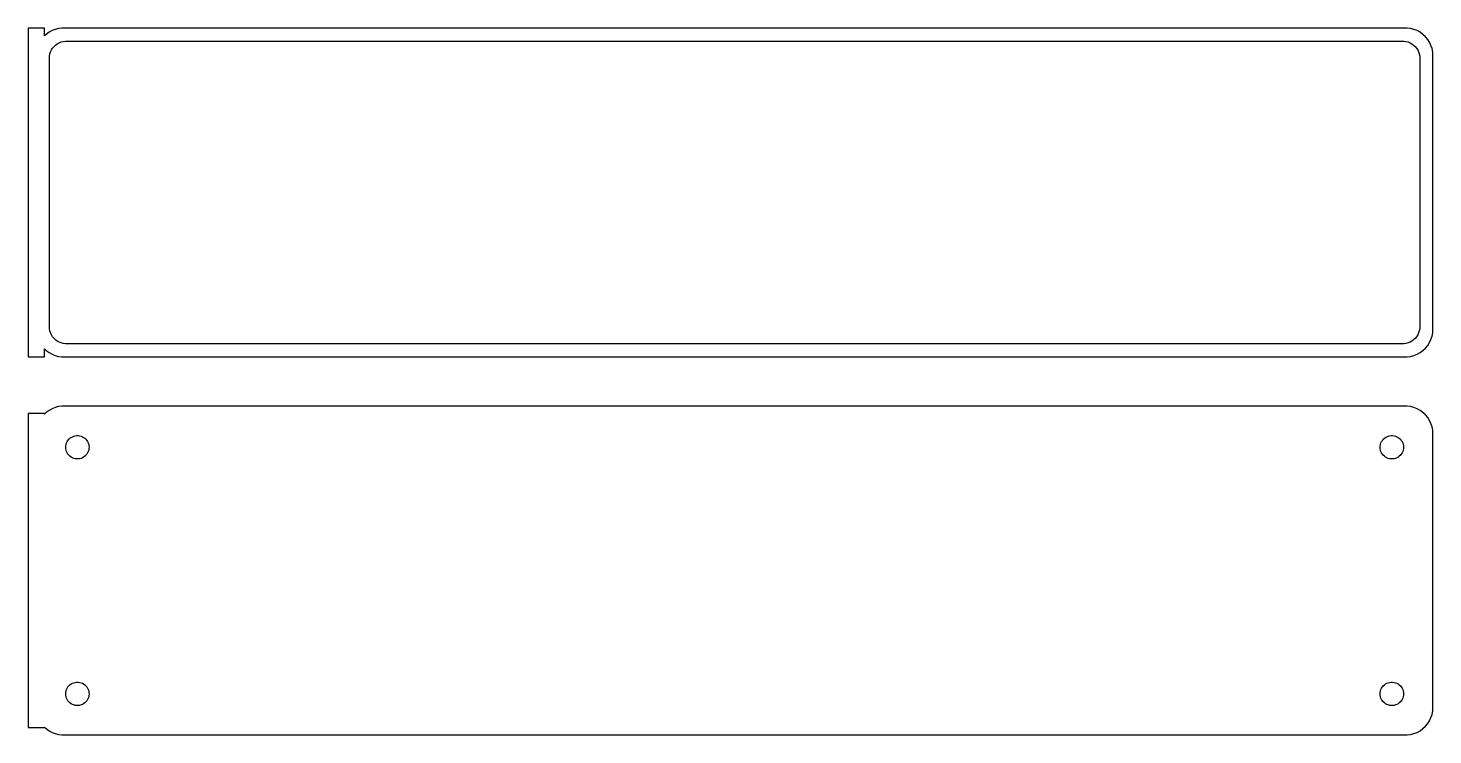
# Model space of a CAD drawing. Header units: metres. Extents: x -129 to 128, y 108 to 237.
import ezdxf

# ---------------------------------------------------------------- set-up
doc = ezdxf.new("R2010")
doc.units = ezdxf.units.M

msp = doc.modelspace()

# ---------------------------------------------------------------- linework, layer by layer
for p, q in [((-126, 236.979), (-129, 236.979)), ((-129, 236.979), (-129, 177.021)), ((-126, 235.559), (-126, 236.979)), ((-125.179, 236.222), (-125.687, 235.853)), ((-124.629, 236.524), (-125.179, 236.222)), ((-124.045, 236.755), (-124.629, 236.524)), ((-123.437, 236.911), (-124.045, 236.755)), ((-122.814, 236.99), (-123.437, 236.911)), ((122.814, 236.99), (-122.814, 236.99)), ((123.437, 236.911), (122.814, 236.99)), ((124.045, 236.755), (123.437, 236.911)), ((124.629, 236.524), (124.045, 236.755)), ((125.179, 236.222), (124.629, 236.524)), ((125.687, 235.853), (125.179, 236.222)), ((-125.687, 235.853), (-126, 235.559)), ((-124.518, 233.33), (-124.269, 233.631)), ((-124.269, 233.631), (-123.984, 233.899)), ((-123.984, 233.899), (-123.668, 234.128)), ((-123.668, 234.128), (-123.325, 234.317)), ((-123.325, 234.317), (-122.962, 234.461)), ((-122.962, 234.461), (-122.583, 234.558)), ((-122.583, 234.558), (-122.195, 234.607)), ((-122.195, 234.607), (122.195, 234.607)), ((122.195, 234.607), (122.583, 234.558)), ((122.583, 234.558), (122.962, 234.461)), ((122.962, 234.461), (123.325, 234.317)), ((123.325, 234.317), (123.668, 234.128)), ((123.668, 234.128), (123.984, 233.899)), ((123.984, 233.899), (124.269, 233.631)), ((124.269, 233.631), (124.518, 233.33)), ((126.145, 235.423), (125.687, 235.853)), ((126.545, 234.939), (126.145, 235.423)), ((126.882, 234.409), (126.545, 234.939)), ((127.149, 233.841), (126.882, 234.409)), ((127.343, 233.243), (127.149, 233.841)), ((-125.113, 231.5), (-125.088, 231.89)), ((-125.113, 182.5), (-125.113, 231.5)), ((-125.088, 231.89), (-125.015, 232.274)), ((-125.015, 232.274), (-124.894, 232.646)), ((-124.894, 232.646), (-124.728, 233)), ((-124.728, 233), (-124.518, 233.33)), ((124.518, 233.33), (124.728, 233)), ((124.728, 233), (124.894, 232.646)), ((124.894, 232.646), (125.015, 232.274)), ((125.015, 232.274), (125.088, 231.89)), ((125.088, 231.89), (125.113, 231.5)), ((125.113, 231.5), (125.113, 182.5)), ((127.461, 232.627), (127.343, 233.243)), ((127.5, 232), (127.461, 232.627)), ((127.5, 182), (127.5, 232)), ((-125.088, 182.11), (-125.113, 182.5)), ((125.113, 182.5), (125.088, 182.11)), ((-125.015, 181.726), (-125.088, 182.11)), ((-124.894, 181.354), (-125.015, 181.726)), ((-124.728, 181), (-124.894, 181.354)), ((-124.518, 180.67), (-124.728, 181)), ((-124.269, 180.369), (-124.518, 180.67)), ((-123.984, 180.101), (-124.269, 180.369)), ((-123.668, 179.872), (-123.984, 180.101)), ((-123.325, 179.683), (-123.668, 179.872)), ((-122.962, 179.539), (-123.325, 179.683)), ((123.325, 179.683), (122.962, 179.539)), ((123.668, 179.872), (123.325, 179.683)), ((123.984, 180.101), (123.668, 179.872)), ((124.269, 180.369), (123.984, 180.101)), ((124.518, 180.67), (124.269, 180.369)), ((124.728, 181), (124.518, 180.67)), ((124.894, 181.354), (124.728, 181)), ((125.015, 181.726), (124.894, 181.354)), ((125.088, 182.11), (125.015, 181.726)), ((126.545, 179.061), (126.882, 179.591)), ((126.882, 179.591), (127.149, 180.159)), ((127.149, 180.159), (127.343, 180.757)), ((127.343, 180.757), (127.461, 181.373)), ((127.461, 181.373), (127.5, 182)), ((-129, 177.021), (-126, 177.021)), ((-126, 177.021), (-126, 178.441)), ((-126, 178.441), (-125.687, 178.147)), ((-125.687, 178.147), (-125.179, 177.778)), ((-125.179, 177.778), (-124.629, 177.476)), ((-124.629, 177.476), (-124.045, 177.245)), ((-124.045, 177.245), (-123.437, 177.089)), ((-123.437, 177.089), (-122.814, 177.01)), ((-122.583, 179.442), (-122.962, 179.539)), ((-122.814, 177.01), (122.814, 177.01)), ((-122.195, 179.393), (-122.583, 179.442)), ((122.195, 179.393), (-122.195, 179.393)), ((122.583, 179.442), (122.195, 179.393)), ((122.962, 179.539), (122.583, 179.442)), ((122.814, 177.01), (123.437, 177.089)), ((123.437, 177.089), (124.045, 177.245)), ((124.045, 177.245), (124.629, 177.476)), ((124.629, 177.476), (125.179, 177.778)), ((125.179, 177.778), (125.687, 178.147)), ((125.687, 178.147), (126.145, 178.577)), ((126.145, 178.577), (126.545, 179.061)), ((-125.687, 166.853), (-126, 166.559)), ((-125.179, 167.222), (-125.687, 166.853)), ((-124.629, 167.524), (-125.179, 167.222)), ((-124.045, 167.755), (-124.629, 167.524)), ((-123.437, 167.911), (-124.045, 167.755)), ((-122.814, 167.99), (-123.437, 167.911)), ((122.814, 167.99), (-122.814, 167.99)), ((123.437, 167.911), (122.814, 167.99)), ((124.045, 167.755), (123.437, 167.911)), ((124.629, 167.524), (124.045, 167.755)), ((125.179, 167.222), (124.629, 167.524)), ((125.687, 166.853), (125.179, 167.222)), ((126.145, 166.423), (125.687, 166.853)), ((-126, 166.653), (-129, 166.653)), ((-129, 166.653), (-129, 109.347)), ((-126, 166.559), (-126, 166.653)), ((126.545, 165.939), (126.145, 166.423)), ((126.882, 165.409), (126.545, 165.939)), ((127.149, 164.841), (126.882, 165.409)), ((127.343, 164.243), (127.149, 164.841)), ((127.461, 163.627), (127.343, 164.243)), ((-121.871, 161.529), (-121.727, 161.755)), ((-121.727, 161.755), (-121.557, 161.962)), ((-121.557, 161.962), (-121.361, 162.145)), ((-121.361, 162.145), (-121.144, 162.303)), ((-121.144, 162.303), (-120.909, 162.432)), ((-120.909, 162.432), (-120.66, 162.531)), ((-120.66, 162.531), (-120.4, 162.597)), ((-120.4, 162.597), (-120.134, 162.631)), ((-120.134, 162.631), (-119.866, 162.631)), ((-119.866, 162.631), (-119.6, 162.597)), ((-119.6, 162.597), (-119.34, 162.531)), ((-119.34, 162.531), (-119.091, 162.432)), ((-119.091, 162.432), (-118.856, 162.303)), ((-118.856, 162.303), (-118.639, 162.145)), ((-118.639, 162.145), (-118.443, 161.962)), ((-118.443, 161.962), (-118.273, 161.755)), ((-118.273, 161.755), (-118.129, 161.529)), ((118.129, 161.529), (118.273, 161.755)), ((118.273, 161.755), (118.443, 161.962)), ((118.443, 161.962), (118.639, 162.145)), ((118.639, 162.145), (118.856, 162.303)), ((118.856, 162.303), (119.091, 162.432)), ((119.091, 162.432), (119.34, 162.531)), ((119.34, 162.531), (119.6, 162.597)), ((119.6, 162.597), (119.866, 162.631)), ((119.866, 162.631), (120.134, 162.631)), ((120.134, 162.631), (120.4, 162.597)), ((120.4, 162.597), (120.66, 162.531)), ((120.66, 162.531), (120.909, 162.432)), ((120.909, 162.432), (121.144, 162.303)), ((121.144, 162.303), (121.361, 162.145)), ((121.361, 162.145), (121.557, 161.962)), ((121.557, 161.962), (121.727, 161.755)), ((121.727, 161.755), (121.871, 161.529)), ((127.5, 163), (127.461, 163.627)), ((127.5, 113), (127.5, 163)), ((-122.135, 160.5), (-122.118, 160.768)), ((-122.118, 160.232), (-122.135, 160.5)), ((-122.118, 160.768), (-122.068, 161.031)), ((-122.068, 159.969), (-122.118, 160.232)), ((-122.068, 161.031), (-121.985, 161.286)), ((-121.985, 159.714), (-122.068, 159.969)), ((-121.985, 161.286), (-121.871, 161.529)), ((-121.871, 159.471), (-121.985, 159.714)), ((-121.727, 159.245), (-121.871, 159.471)), ((-121.557, 159.038), (-121.727, 159.245)), ((-121.361, 158.855), (-121.557, 159.038)), ((-118.443, 159.038), (-118.639, 158.855)), ((-118.273, 159.245), (-118.443, 159.038)), ((-118.129, 159.471), (-118.273, 159.245)), ((-118.129, 161.529), (-118.015, 161.286)), ((-118.015, 159.714), (-118.129, 159.471)), ((-118.015, 161.286), (-117.932, 161.031)), ((-117.932, 159.969), (-118.015, 159.714)), ((-117.932, 161.031), (-117.882, 160.768)), ((-117.882, 160.232), (-117.932, 159.969)), ((-117.882, 160.768), (-117.865, 160.5)), ((-117.865, 160.5), (-117.882, 160.232)), ((117.865, 160.5), (117.882, 160.768)), ((117.882, 160.232), (117.865, 160.5)), ((117.882, 160.768), (117.932, 161.031)), ((117.932, 159.969), (117.882, 160.232)), ((117.932, 161.031), (118.015, 161.286)), ((118.015, 159.714), (117.932, 159.969)), ((118.015, 161.286), (118.129, 161.529)), ((118.129, 159.471), (118.015, 159.714)), ((118.273, 159.245), (118.129, 159.471)), ((118.443, 159.038), (118.273, 159.245)), ((118.639, 158.855), (118.443, 159.038)), ((121.557, 159.038), (121.361, 158.855)), ((121.727, 159.245), (121.557, 159.038)), ((121.871, 159.471), (121.727, 159.245)), ((121.871, 161.529), (121.985, 161.286)), ((121.985, 159.714), (121.871, 159.471)), ((121.985, 161.286), (122.068, 161.031)), ((122.068, 159.969), (121.985, 159.714)), ((122.068, 161.031), (122.118, 160.768)), ((122.118, 160.232), (122.068, 159.969)), ((122.118, 160.768), (122.135, 160.5)), ((122.135, 160.5), (122.118, 160.232)), ((-121.144, 158.697), (-121.361, 158.855)), ((-120.909, 158.568), (-121.144, 158.697)), ((-120.66, 158.469), (-120.909, 158.568)), ((-120.4, 158.403), (-120.66, 158.469)), ((-120.134, 158.369), (-120.4, 158.403)), ((-119.866, 158.369), (-120.134, 158.369)), ((-119.6, 158.403), (-119.866, 158.369)), ((-119.34, 158.469), (-119.6, 158.403)), ((-119.091, 158.568), (-119.34, 158.469)), ((-118.856, 158.697), (-119.091, 158.568)), ((-118.639, 158.855), (-118.856, 158.697)), ((118.856, 158.697), (118.639, 158.855)), ((119.091, 158.568), (118.856, 158.697)), ((119.34, 158.469), (119.091, 158.568)), ((119.6, 158.403), (119.34, 158.469)), ((119.866, 158.369), (119.6, 158.403)), ((120.134, 158.369), (119.866, 158.369)), ((120.4, 158.403), (120.134, 158.369)), ((120.66, 158.469), (120.4, 158.403)), ((120.909, 158.568), (120.66, 158.469)), ((121.144, 158.697), (120.909, 158.568)), ((121.361, 158.855), (121.144, 158.697)), ((-122.135, 115.5), (-122.118, 115.768)), ((-122.118, 115.232), (-122.135, 115.5)), ((-122.118, 115.768), (-122.068, 116.031)), ((-122.068, 116.031), (-121.985, 116.286)), ((-121.985, 116.286), (-121.871, 116.529)), ((-121.871, 116.529), (-121.727, 116.755)), ((-121.727, 116.755), (-121.557, 116.962)), ((-121.557, 116.962), (-121.361, 117.145)), ((-121.361, 117.145), (-121.144, 117.303)), ((-121.144, 117.303), (-120.909, 117.432)), ((-120.909, 117.432), (-120.66, 117.531)), ((-120.66, 117.531), (-120.4, 117.597)), ((-120.4, 117.597), (-120.134, 117.631)), ((-120.134, 117.631), (-119.866, 117.631)), ((-119.866, 117.631), (-119.6, 117.597)), ((-119.6, 117.597), (-119.34, 117.531)), ((-119.34, 117.531), (-119.091, 117.432)), ((-119.091, 117.432), (-118.856, 117.303)), ((-118.856, 117.303), (-118.639, 117.145)), ((-118.639, 117.145), (-118.443, 116.962)), ((-118.443, 116.962), (-118.273, 116.755)), ((-118.273, 116.755), (-118.129, 116.529)), ((-118.129, 116.529), (-118.015, 116.286)), ((-118.015, 116.286), (-117.932, 116.031)), ((-117.932, 116.031), (-117.882, 115.768)), ((-117.882, 115.768), (-117.865, 115.5)), ((-117.865, 115.5), (-117.882, 115.232)), ((117.865, 115.5), (117.882, 115.768)), ((117.882, 115.232), (117.865, 115.5)), ((117.882, 115.768), (117.932, 116.031)), ((117.932, 116.031), (118.015, 116.286)), ((118.015, 116.286), (118.129, 116.529)), ((118.129, 116.529), (118.273, 116.755)), ((118.273, 116.755), (118.443, 116.962)), ((118.443, 116.962), (118.639, 117.145)), ((118.639, 117.145), (118.856, 117.303)), ((118.856, 117.303), (119.091, 117.432)), ((119.091, 117.432), (119.34, 117.531)), ((119.34, 117.531), (119.6, 117.597)), ((119.6, 117.597), (119.866, 117.631)), ((119.866, 117.631), (120.134, 117.631)), ((120.134, 117.631), (120.4, 117.597)), ((120.4, 117.597), (120.66, 117.531)), ((120.66, 117.531), (120.909, 117.432)), ((120.909, 117.432), (121.144, 117.303)), ((121.144, 117.303), (121.361, 117.145)), ((121.361, 117.145), (121.557, 116.962)), ((121.557, 116.962), (121.727, 116.755)), ((121.727, 116.755), (121.871, 116.529)), ((121.871, 116.529), (121.985, 116.286)), ((121.985, 116.286), (122.068, 116.031)), ((122.068, 116.031), (122.118, 115.768)), ((122.118, 115.768), (122.135, 115.5)), ((122.135, 115.5), (122.118, 115.232)), ((-122.068, 114.969), (-122.118, 115.232)), ((-121.985, 114.714), (-122.068, 114.969)), ((-121.871, 114.471), (-121.985, 114.714)), ((-121.727, 114.245), (-121.871, 114.471)), ((-121.557, 114.038), (-121.727, 114.245)), ((-121.361, 113.855), (-121.557, 114.038)), ((-121.144, 113.697), (-121.361, 113.855)), ((-120.909, 113.568), (-121.144, 113.697)), ((-120.66, 113.469), (-120.909, 113.568)), ((-120.4, 113.403), (-120.66, 113.469)), ((-120.134, 113.369), (-120.4, 113.403)), ((-119.866, 113.369), (-120.134, 113.369)), ((-119.6, 113.403), (-119.866, 113.369)), ((-119.34, 113.469), (-119.6, 113.403)), ((-119.091, 113.568), (-119.34, 113.469)), ((-118.856, 113.697), (-119.091, 113.568)), ((-118.639, 113.855), (-118.856, 113.697)), ((-118.443, 114.038), (-118.639, 113.855)), ((-118.273, 114.245), (-118.443, 114.038)), ((-118.129, 114.471), (-118.273, 114.245)), ((-118.015, 114.714), (-118.129, 114.471)), ((-117.932, 114.969), (-118.015, 114.714)), ((-117.882, 115.232), (-117.932, 114.969)), ((117.932, 114.969), (117.882, 115.232)), ((118.015, 114.714), (117.932, 114.969)), ((118.129, 114.471), (118.015, 114.714)), ((118.273, 114.245), (118.129, 114.471)), ((118.443, 114.038), (118.273, 114.245)), ((118.639, 113.855), (118.443, 114.038)), ((118.856, 113.697), (118.639, 113.855)), ((119.091, 113.568), (118.856, 113.697)), ((119.34, 113.469), (119.091, 113.568)), ((119.6, 113.403), (119.34, 113.469)), ((119.866, 113.369), (119.6, 113.403)), ((120.134, 113.369), (119.866, 113.369)), ((120.4, 113.403), (120.134, 113.369)), ((120.66, 113.469), (120.4, 113.403)), ((120.909, 113.568), (120.66, 113.469)), ((121.144, 113.697), (120.909, 113.568)), ((121.361, 113.855), (121.144, 113.697)), ((121.557, 114.038), (121.361, 113.855)), ((121.727, 114.245), (121.557, 114.038)), ((121.871, 114.471), (121.727, 114.245)), ((121.985, 114.714), (121.871, 114.471)), ((122.068, 114.969), (121.985, 114.714)), ((122.118, 115.232), (122.068, 114.969)), ((127.461, 112.373), (127.5, 113)), ((126.545, 110.061), (126.882, 110.591)), ((126.882, 110.591), (127.149, 111.159)), ((127.149, 111.159), (127.343, 111.757)), ((127.343, 111.757), (127.461, 112.373)), ((-129, 109.347), (-126, 109.347)), ((-126, 109.347), (-126, 109.441)), ((-126, 109.441), (-125.687, 109.147)), ((-125.687, 109.147), (-125.179, 108.778)), ((-125.179, 108.778), (-124.629, 108.476)), ((-124.629, 108.476), (-124.045, 108.245)), ((-124.045, 108.245), (-123.437, 108.089)), ((-123.437, 108.089), (-122.814, 108.01)), ((-122.814, 108.01), (122.814, 108.01)), ((122.814, 108.01), (123.437, 108.089)), ((123.437, 108.089), (124.045, 108.245)), ((124.045, 108.245), (124.629, 108.476)), ((124.629, 108.476), (125.179, 108.778)), ((125.179, 108.778), (125.687, 109.147)), ((125.687, 109.147), (126.145, 109.577)), ((126.145, 109.577), (126.545, 110.061))]:
    msp.add_line(p, q)

doc.saveas('drawing.dxf')
